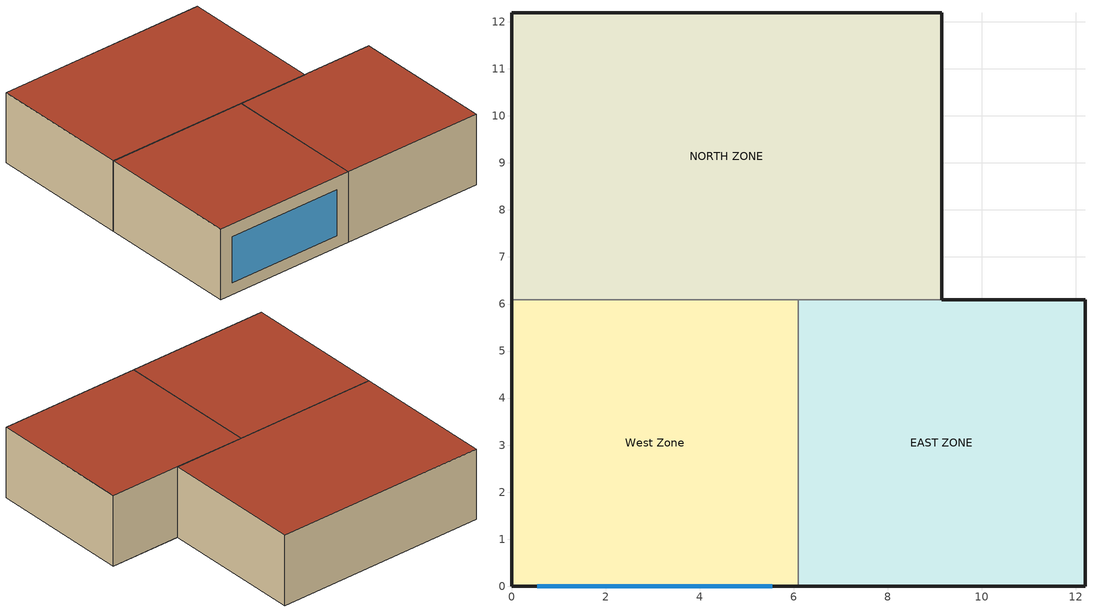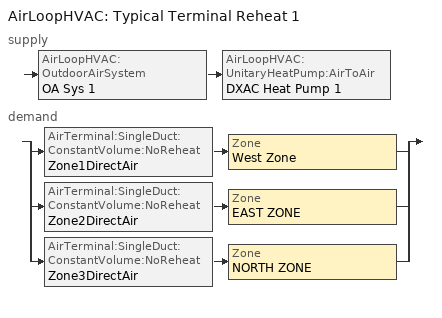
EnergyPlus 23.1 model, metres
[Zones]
West Zone
 floor adiabatic (FLOOR SLAB 8 IN): 0,0 0,6.1 6.1,6.1 6.1,0 z0
 wall outside (EXTWALL80): 0,6.1 0,0 6.1,0 z0:3.05
 wall to NORTH ZONE (PARTITION06): 6.1,6.1 0,6.1 z0:3.05
 wall to EAST ZONE (PARTITION06): 6.1,0 6.1,6.1 z0:3.05
 window (WIN-CON-LIGHT): 0.55,0 5.55,0 z0.5:2.5
 roof outside (ROOF34): 0,6.1 0,0 6.1,0 6.1,6.1 z3.05
EAST ZONE
 floor adiabatic (FLOOR SLAB 8 IN): 6.1,0 6.1,6.1 12.19,6.1 12.19,0 z0
 wall outside (EXTWALL80): 6.1,0 12.19,0 12.19,6.1 9.14,6.1 z0:3.05
 wall to NORTH ZONE (PARTITION06): 9.14,6.1 6.1,6.1 z0:3.05
 roof outside (ROOF34): 6.1,6.1 6.1,0 12.19,0 12.19,6.1 z3.05
NORTH ZONE
 floor adiabatic (FLOOR SLAB 8 IN): 0,6.1 0,12.19 9.14,12.19 9.14,6.1 z0
 wall outside (EXTWALL80): 9.14,6.1 9.14,12.19 0,12.19 0,6.1 z0:3.05
 roof outside (ROOF34): 0,12.19 0,6.1 9.14,6.1 9.14,12.19 z3.05
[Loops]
AirLoopHVAC 'Typical Terminal Reheat 1'
 supply: AirLoopHVAC:OutdoorAirSystem 'OA Sys 1' > AirLoopHVAC:UnitaryHeatPump:AirToAir 'DXAC Heat Pump 1'
 demand: split
  | AirTerminal:SingleDuct:ConstantVolume:NoReheat 'Zone1DirectAir' > Zone 'West Zone'
  | AirTerminal:SingleDuct:ConstantVolume:NoReheat 'Zone2DirectAir' > Zone 'EAST ZONE'
  | AirTerminal:SingleDuct:ConstantVolume:NoReheat 'Zone3DirectAir' > Zone 'NORTH ZONE'
[Building]
NONE: Loads convergence tolerance value=0.04; Maximum number of warmup days=25; Minimum number of warmup days=6; North axis=0; Solar distribution=FullInteriorAndExterior; Temperature convergence tolerance value=0.4; Terrain=Suburbs
[Site:GroundTemperature:BuildingSurface]
20.03, 20.03, 20.13, 20.3, 20.43, 20.52, 20.62, 20.77, 20.78, 20.55, 20.44, 20.2
[Site:Location]
Chicago Ohare Intl Ap IL USA WMO=725300: Elevation=205; Latitude=41.99; Longitude=-87.91; Time zone=-6
[SizingPeriod:DesignDay] Barometric pressure=98886; Day of month=21; Daylight saving time indicator=No; Humidity condition type=WetBulb; Rain indicator=No; Snow indicator=No; Solar model indicator=ASHRAEClearSky
Name | Daily dry bulb temperature range | Day type | Maximum dry bulb temperature | Month | Sky clearness | Wetbulb or dewpoint at maximum dry bulb | Wind direction | Wind speed
Chicago Ohare Intl Ap Ann Clg 1% Condns DB=>MWB | 10.5 | SummerDesignDay | 31.6 | 7 | 1 | 23 | 230 | 5.2
Chicago Ohare Intl Ap Ann Htg 99% Condns DB | 0 | WinterDesignDay | -16.6 | 1 | 0 | -16.6 | 270 | 4.9
[Construction]
EXTWALL80: A1 - 1 IN STUCCO, C4 - 4 IN COMMON BRICK, E1 - 3 / 4 IN PLASTER OR GYP BOARD
FLOOR SLAB 8 IN: C10 - 8 IN HW CONCRETE
PARTITION06: E1 - 3 / 4 IN PLASTER OR GYP BOARD, C6 - 8 IN CLAY TILE, E1 - 3 / 4 IN PLASTER OR GYP BOARD
ROOF34: E2 - 1 / 2 IN SLAG OR STONE, E3 - 3 / 8 IN FELT AND MEMBRANE, B5 - 1 IN DENSE INSULATION, C12 - 2 IN HW CONCRETE
WIN-CON-LIGHT: WIN-LAY-GLASS-LIGHT
[Material] Thermal absorptance=0.9
Name | Conductivity | Density | Roughness | Solar absorptance | Specific heat | Thickness | Visible absorptance
A1 - 1 IN STUCCO | 0.691831 | 1858.142 | Smooth | 0.92 | 836.8 | 0.0253898 | 0.92
B5 - 1 IN DENSE INSULATION | 0.0432394 | 91.30524 | VeryRough | 0.5 | 836.8 | 0.0253898 | 0.5
C4 - 4 IN COMMON BRICK | 0.726422 | 1922.216 | Rough | 0.76 | 836.8 | 0.101498 | 0.76
C6 - 8 IN CLAY TILE | 0.570761 | 1121.292 | Smooth | 0.82 | 836.8 | 0.203302 | 0.82
C10 - 8 IN HW CONCRETE | 1.729577 | 2242.585 | MediumRough | 0.65 | 836.8 | 0.203302 | 0.65
C12 - 2 IN HW CONCRETE | 1.729577 | 2242.585 | MediumRough | 0.65 | 836.8 | 0.0509016 | 0.65
E1 - 3 / 4 IN PLASTER OR GYP BOARD | 0.726422 | 1601.846 | Smooth | 0.92 | 836.8 | 0.01905 | 0.92
E2 - 1 / 2 IN SLAG OR STONE | 1.435549 | 881.0155 | Rough | 0.55 | 1673.6 | 0.0127102 | 0.55
E3 - 3 / 8 IN FELT AND MEMBRANE | 0.190253 | 1121.292 | Rough | 0.75 | 1673.6 | 0.00954024 | 0.75
[WindowMaterial:Glazing]
WIN-LAY-GLASS-LIGHT: Back side infrared hemispherical emissivity=0.84; Back side solar reflectance at normal incidence=0.031; Back side visible reflectance at normal incidence=0.05; Conductivity=0.9; Front side infrared hemispherical emissivity=0.84; Front side solar reflectance at normal incidence=0.031; Front side visible reflectance at normal incidence=0.05; Infrared transmittance at normal incidence=0; Optical data type=SpectralAverage; Solar transmittance at normal incidence=0.9; Thickness=0.003; Visible transmittance at normal incidence=0.9
[AirLoopHVAC]
Typical Terminal Reheat 1: Design supply air flow rate=1.7
[AirLoopHVAC:UnitaryHeatPump:AirToAir]
DXAC Heat Pump 1: Availability schedule=FanAndCoilAvailSched; Controlling zone or thermostat location=East Zone; Cooling coil=ASIHP1; Cooling supply air flow rate=1.7; Fan placement=BlowThrough; Heating coil=ASIHP1; Heating supply air flow rate=1.7; Maximum outdoor dry bulb temperature for supplemental heater operation=21; Maximum supply air temperature from supplemental heater=50; No load supply air flow rate=0; Supplemental heating coil=Heat Pump DX Supp Heating Coil 1; Supply air fan=Supply Fan 1; Supply air fan operating mode schedule=CyclingFanSchedule
[AirTerminal:SingleDuct:ConstantVolume:NoReheat] Availability schedule=FanAndCoilAvailSched
Name | Maximum air flow rate
Zone1DirectAir; Zone3DirectAir | 0.612
Zone2DirectAir | 0.476
[AvailabilityManager:Scheduled]
Name | Schedule
Heat Pump 1 Avail | FanAndCoilAvailSched
Outdoor Air 1 Avail | OutdoorAirAvailSched
[Coil:Cooling:DX:VariableSpeed] Condenser type=AirCooled; Crankcase heater capacity=200; Energy part load fraction curve=HPACCOOLPLFFPLR; Gross rated total cooling capacity at selected nominal speed level=32000; Initial moisture evaporation rate divided by steady state ac latent capacity=0; Maximum outdoor dry bulb temperature for crankcase heater operation=10; Nominal speed level=10; Nominal time for condensate to begin leaving the coil=0; Number of speeds=10; Rated air flow rate at selected nominal speed level=1.7; Speed 1 energy input ratio function of air flow fraction curve=HPACCOOLEIRFFF; Speed 1 energy input ratio function of temperature curve=HPACCOOLEIRFT; Speed 1 reference unit gross rated cooling cop=4; Speed 1 reference unit gross rated sensible heat ratio=0.75; Speed 1 reference unit gross rated total cooling capacity=1524.1; Speed 1 reference unit rated air flow rate=0.135907; Speed 1 reference unit rated condenser air flow rate=0.26; Speed 1 total cooling capacity function of air flow fraction curve=HPACCoolCapFFF; Speed 1 total cooling capacity function of temperature curve=HPACCoolCapFT; Speed 2 energy input ratio function of air flow fraction curve=HPACCOOLEIRFFF; Speed 2 energy input ratio function of temperature curve=HPACCOOLEIRFT; Speed 2 reference unit gross rated cooling cop=4; Speed 2 reference unit gross rated sensible heat ratio=0.75; Speed 2 reference unit gross rated total cooling capacity=1877.9; Speed 2 reference unit rated air flow rate=0.151008; Speed 2 reference unit rated condenser air flow rate=0.3; Speed 2 total cooling capacity function of air flow fraction curve=HPACCoolCapFFF; Speed 2 total cooling capacity function of temperature curve=HPACCoolCapFT; Speed 3 energy input ratio function of air flow fraction curve=HPACCOOLEIRFFF; Speed 3 energy input ratio function of temperature curve=HPACCOOLEIRFT; Speed 3 reference unit gross rated cooling cop=4; Speed 3 reference unit gross rated sensible heat ratio=0.75; Speed 3 reference unit gross rated total cooling capacity=2226.6; Speed 3 reference unit rated air flow rate=0.166109; Speed 3 reference unit rated condenser air flow rate=0.33; Speed 3 total cooling capacity function of air flow fraction curve=HPACCoolCapFFF; Speed 3 total cooling capacity function of temperature curve=HPACCoolCapFT; Speed 4 energy input ratio function of air flow fraction curve=HPACCOOLEIRFFF; Speed 4 energy input ratio function of temperature curve=HPACCOOLEIRFT; Speed 4 reference unit gross rated cooling cop=4; Speed 4 reference unit gross rated sensible heat ratio=0.75; Speed 4 reference unit gross rated total cooling capacity=2911.3; Speed 4 reference unit rated air flow rate=0.19631; Speed 4 reference unit rated condenser air flow rate=0.38; Speed 4 total cooling capacity function of air flow fraction curve=HPACCoolCapFFF; Speed 4 total cooling capacity function of temperature curve=HPACCoolCapFT; Speed 5 energy input ratio function of air flow fraction curve=HPACCOOLEIRFFF; Speed 5 energy input ratio function of temperature curve=HPACCOOLEIRFT; Speed 5 reference unit gross rated cooling cop=4; Speed 5 reference unit gross rated sensible heat ratio=0.75; Speed 5 reference unit gross rated total cooling capacity=3581.7; Speed 5 reference unit rated air flow rate=0.226512; Speed 5 reference unit rated condenser air flow rate=0.44; Speed 5 total cooling capacity function of air flow fraction curve=HPACCoolCapFFF; Speed 5 total cooling capacity function of temperature curve=HPACCoolCapFT; Speed 6 energy input ratio function of air flow fraction curve=HPACCOOLEIRFFF; Speed 6 energy input ratio function of temperature curve=HPACCOOLEIRFT; Speed 6 reference unit condenser air flow rate=0.5; Speed 6 reference unit gross rated cooling cop=4; Speed 6 reference unit gross rated sensible heat ratio=0.75; Speed 6 reference unit gross rated total cooling capacity=4239.5; Speed 6 reference unit rated air flow rate=0.256714; Speed 6 total cooling capacity function of air flow fraction curve=HPACCoolCapFFF; Speed 6 total cooling capacity function of temperature curve=HPACCoolCapFT; Speed 7 energy input ratio function of air flow fraction curve=HPACCOOLEIRFFF; Speed 7 energy input ratio function of temperature curve=HPACCOOLEIRFT; Speed 7 reference unit condenser flow rate=0.57; Speed 7 reference unit gross rated cooling cop=4; Speed 7 reference unit gross rated sensible heat ratio=0.75; Speed 7 reference unit gross rated total cooling capacity=4885.7; Speed 7 reference unit rated air flow rate=0.286915; Speed 7 total cooling capacity function of air flow fraction curve=HPACCoolCapFFF; Speed 7 total cooling capacity function of temperature curve=HPACCoolCapFT; Speed 8 energy input ratio function of air flow fraction curve=HPACCOOLEIRFFF; Speed 8 energy input ratio function of temperature curve=HPACCOOLEIRFT; Speed 8 reference unit condenser air flow rate=0.63; Speed 8 reference unit gross rated cooling cop=4; Speed 8 reference unit gross rated sensible heat ratio=0.75; Speed 8 reference unit gross rated total cooling capacity=5520.7; Speed 8 reference unit rated air flow rate=0.317117; Speed 8 total cooling capacity function of air flow fraction curve=HPACCoolCapFFF; Speed 8 total cooling capacity function of temperature curve=HPACCoolCapFT; Speed 9 energy input ratio function of air flow fraction curve=HPACCOOLEIRFFF; Speed 9 energy input ratio function of temperature curve=HPACCOOLEIRFT; Speed 9 reference unit condenser air flow rate=0.69; Speed 9 reference unit gross rated cooling cop=4; Speed 9 reference unit gross rated sensible heat ratio=0.75; Speed 9 reference unit gross rated total cooling capacity=6144.8; Speed 9 reference unit rated air flow rate=0.347318; Speed 9 total cooling capacity function of air flow fraction curve=HPACCoolCapFFF; Speed 9 total cooling capacity function of temperature curve=HPACCoolCapFT; Speed 10 energy input ratio function of air flow fraction curve=HPACCOOLEIRFFF; Speed 10 energy input ratio function of temperature curve=HPACCOOLEIRFT; Speed 10 reference unit condenser air flow rate=0.74; Speed 10 reference unit gross rated cooling cop=4; Speed 10 reference unit gross rated sensible heat ratio=0.75; Speed 10 reference unit gross rated total cooling capacity=6758; Speed 10 reference unit rated air flow rate=0.37752; Speed 10 total cooling capacity function of air flow fraction curve=HPACCoolCapFFF; Speed 10 total cooling capacity function of temperature curve=HPACCoolCapFT
Heat Pump ACDXCoil 1; SCDWHCoolCoil1
[Coil:Heating:DX:VariableSpeed] Crankcase heater capacity=200; Defrost control=Timed; Defrost strategy=Resistive; Defrost time period fraction=0.166667; Energy part load fraction curve=HPACCOOLPLFFPLR; Maximum outdoor dry bulb temperature for crankcase heater operation=10; Maximum outdoor dry bulb temperature for defrost operation=5; Minimum outdoor dry bulb temperature for compressor operation=-5; Nominal speed level=10; Number of speeds=10; Rated air flow rate at selected nominal speed level=1.7; Rated heating capacity at selected nominal speed level=35000; Resistive defrost heater capacity=20000; Speed 1 energy input ratio function of air flow fraction curve=HPACHeatEIRFFF; Speed 1 energy input ratio function of temperature curve=HPACHeatEIRFT; Speed 1 heating capacity function of temperature curve=HPACHeatCapFT; Speed 1 reference unit gross rated heating capacity=1838.7; Speed 1 reference unit gross rated heating cop=5; Speed 1 reference unit rated air flow rate=0.166109; Speed 1 total heating capacity function of air flow fraction curve=HPACHeatCapFFF; Speed 2 energy input ratio function of air flow fraction curve=HPACHeatEIRFFF; Speed 2 energy input ratio function of temperature curve=HPACHeatEIRFT; Speed 2 heating capacity function of temperature curve=HPACHeatCapFT; Speed 2 reference unit gross rated heating capacity=2295.5; Speed 2 reference unit gross rated heating cop=5; Speed 2 reference unit rated air flow rate=0.179322; Speed 2 total heating capacity function of air flow fraction curve=HPACHeatCapFFF; Speed 3 energy input ratio function of air flow fraction curve=HPACHeatEIRFFF; Speed 3 energy input ratio function of temperature curve=HPACHeatEIRFT; Speed 3 heating capacity function of temperature curve=HPACHeatCapFT; Speed 3 reference unit gross rated heating capacity=2751.3; Speed 3 reference unit gross rated heating cop=5; Speed 3 reference unit rated air flow rate=0.192535; Speed 3 total heating capacity function of air flow fraction curve=HPACHeatCapFFF; Speed 4 energy input ratio function of air flow fraction curve=HPACHeatEIRFFF; Speed 4 energy input ratio function of temperature curve=HPACHeatEIRFT; Speed 4 heating capacity function of air flow fraction curve=HPACHeatCapFFF; Speed 4 heating capacity function of temperature curve=HPACHeatCapFT; Speed 4 reference unit gross rated heating capacity=3659.6; Speed 4 reference unit gross rated heating cop=5; Speed 4 reference unit rated air flow rate=0.218962; Speed 5 energy input ratio function of air flow fraction curve=HPACHeatEIRFFF; Speed 5 energy input ratio function of temperature curve=HPACHeatEIRFT; Speed 5 heating capacity function of air flow fraction curve=HPACHeatCapFFF; Speed 5 heating capacity function of temperature curve=HPACHeatCapFT; Speed 5 reference unit gross rated heating capacity=4563.7; Speed 5 reference unit gross rated heating cop=5; Speed 5 reference unit rated air flow rate=0.245388; Speed 6 energy input ratio function of air flow fraction curve=HPACHeatEIRFFF; Speed 6 energy input ratio function of temperature curve=HPACHeatEIRFT; Speed 6 heating capacity function of air flow fraction curve=HPACHeatCapFFF; Speed 6 heating capacity function of temperature curve=HPACHeatCapFT; Speed 6 reference unit gross rated heating capacity=5463.3; Speed 6 reference unit gross rated heating cop=5; Speed 6 reference unit rated air flow rate=0.271814; Speed 7 energy input ratio function of air flow fraction curve=HPACHeatEIRFFF; Speed 7 energy input ratio function of temperature curve=HPACHeatEIRFT; Speed 7 heating capacity function of air flow fraction curve=HPACHeatCapFFF; Speed 7 heating capacity function of temperature curve=HPACHeatCapFT; Speed 7 reference unit gross rated heating capacity=6358.4; Speed 7 reference unit gross rated heating cop=5; Speed 7 reference unit rated air flow rate=0.298241; Speed 8 energy input ratio function of air flow fraction curve=HPACHeatEIRFFF; Speed 8 energy input ratio function of temperature curve=HPACHeatEIRFT; Speed 8 heating capacity function of air flow fraction curve=HPACHeatCapFFF; Speed 8 heating capacity function of temperature curve=HPACHeatCapFT; Speed 8 reference unit gross rated heating capacity=7248.5; Speed 8 reference unit gross rated heating cop=5; Speed 8 reference unit rated air flow rate=0.324667; Speed 9 energy input ratio function of air flow fraction curve=HPACHeatEIRFFF; Speed 9 energy input ratio function of temperature curve=HPACHeatEIRFT; Speed 9 heating capacity function of air flow fraction curve=HPACHeatCapFFF; Speed 9 heating capacity function of temperature curve=HPACHeatCapFT; Speed 9 reference unit gross rated heating capacity=8133.6; Speed 9 reference unit gross rated heating cop=5; Speed 9 reference unit rated air flow rate=0.351094; Speed 10 energy input ratio function of air flow fraction curve=HPACHeatEIRFFF; Speed 10 energy input ratio function of temperature curve=HPACHeatEIRFT; Speed 10 heating capacity function of air flow fraction curve=HPACHeatCapFFF; Speed 10 heating capacity function of temperature curve=HPACHeatCapFT; Speed 10 reference unit gross rated heating capacity=9013.2; Speed 10 reference unit gross rated heating cop=5; Speed 10 reference unit rated air flow rate=0.37752
Heat Pump DX Heating Coil 1; SHDWHHeatCoil1
[Coil:Heating:Fuel]
Heat Pump DX Supp Heating Coil 1: Availability schedule=FanAndCoilAvailSched; Burner efficiency=0.8; Fuel type=NaturalGas; Nominal capacity=45000
[Coil:WaterHeating:AirToWaterHeatPump:VariableSpeed] Condenser pump heat included in rated heating capacity and rated cop=No; Condenser pump power included in rated cop=No; Crankcase heater capacity=100; Evaporator air temperature type for curve objects=WetBulbTemperature; Evaporator fan power included in rated cop=No; Fraction of condenser pump heat to water=0.1; Maximum ambient temperature for crankcase heater operation=5; Nominal speed level=10; Number of speeds=10; Part load fraction correlation curve=HPWHPLFFPLR; Rated condenser inlet water temperature=55.72; Rated evaporator inlet air dry bulb temperature=29.44; Rated evaporator inlet air wet bulb temperature=22.22; Rated sensible heat ratio at speed 1=0.8; Rated sensible heat ratio at speed 2=0.79; Rated sensible heat ratio at speed 3=0.78; Rated sensible heat ratio at speed 4=0.77; Rated sensible heat ratio at speed 5=0.76; Rated sensible heat ratio at speed 6=0.75; Rated sensible heat ratio at speed 7=0.74; Rated sensible heat ratio at speed 8=0.73; Rated sensible heat ratio at speed 9=0.72; Rated sensible heat ratio at speed 10=0.7; Rated water heating capacity at speed 1=400; Rated water heating capacity at speed 2=800; Rated water heating capacity at speed 3=1200; Rated water heating capacity at speed 4=1600; Rated water heating capacity at speed 5=2000; Rated water heating capacity at speed 6=2400; Rated water heating capacity at speed 7=2800; Rated water heating capacity at speed 8=3200; Rated water heating capacity at speed 9=3600; Rated water heating capacity at speed 10=4000; Rated water heating cop at speed 1=5; Rated water heating cop at speed 2=4.8; Rated water heating cop at speed 3=4.4; Rated water heating cop at speed 4=4; Rated water heating cop at speed 5=3.8; Rated water heating cop at speed 6=3.4; Rated water heating cop at speed 7=3; Rated water heating cop at speed 8=2.6; Rated water heating cop at speed 9=2.3; Rated water heating cop at speed 10=2; Speed 1 cop function of air flow fraction curve=ConstantCubic; Speed 1 cop function of temperature curve=HPWHHeatingCOPFTemp; Speed 1 cop function of water flow fraction curve=ConstantCubic; Speed 1 reference unit rated air flow rate=0.02014; Speed 1 reference unit rated water flow rate=1.8e-05; Speed 1 reference unit water pump input power at rated conditions=10; Speed 1 total wh capacity function of air flow fraction curve=ConstantCubic; Speed 1 total wh capacity function of temperature curve=HPWHHeatingCapFTemp; Speed 1 total wh capacity function of water flow fraction curve=ConstantCubic; Speed 2 cop function of air flow fraction curve=ConstantCubic; Speed 2 cop function of temperature curve=HPWHHeatingCOPFTemp; Speed 2 cop function of water flow fraction curve=ConstantCubic; Speed 2 reference unit rated air flow rate=0.04028; Speed 2 reference unit rated water flow rate=3.6e-05; Speed 2 reference unit water pump input power at rated conditions=10; Speed 2 total wh capacity function of air flow fraction curve=ConstantCubic; Speed 2 total wh capacity function of temperature curve=HPWHHeatingCapFTemp; Speed 2 total wh capacity function of water flow fraction curve=ConstantCubic; Speed 3 cop function of air flow fraction curve=ConstantCubic; Speed 3 cop function of temperature curve=HPWHHeatingCOPFTemp; Speed 3 cop function of water flow fraction curve=ConstantCubic; Speed 3 reference unit rated air flow rate=0.06042; Speed 3 reference unit rated water flow rate=5.4e-05; Speed 3 reference unit water pump input power at rated conditions=10; Speed 3 total wh capacity function of air flow fraction curve=ConstantCubic; Speed 3 total wh capacity function of temperature curve=HPWHHeatingCapFTemp; Speed 3 total wh capacity function of water flow fraction curve=ConstantCubic; Speed 4 cop function of air flow fraction curve=ConstantCubic; Speed 4 cop function of temperature curve=HPWHHeatingCOPFTemp; Speed 4 cop function of water flow fraction curve=ConstantCubic; Speed 4 reference unit rated air flow rate=0.08056; Speed 4 reference unit rated water flow rate=7.2e-05; Speed 4 reference unit water pump input power at rated conditions=10; Speed 4 total wh capacity function of air flow fraction curve=ConstantCubic; Speed 4 total wh capacity function of temperature curve=HPWHHeatingCapFTemp; Speed 4 total wh capacity function of water flow fraction curve=ConstantCubic; Speed 5 cop function of air flow fraction curve=ConstantCubic; Speed 5 cop function of temperature curve=HPWHHeatingCOPFTemp; Speed 5 cop function of water flow fraction curve=ConstantCubic; Speed 5 reference unit rated air flow rate=0.1007; Speed 5 reference unit rated water flow rate=9e-05; Speed 5 reference unit water pump input power at rated conditions=10; Speed 5 total wh capacity function of air flow fraction curve=ConstantCubic; Speed 5 total wh capacity function of temperature curve=HPWHHeatingCapFTemp; Speed 5 total wh capacity function of water flow fraction curve=ConstantCubic; Speed 6 cop function of air flow fraction curve=ConstantCubic; Speed 6 cop function of temperature curve=HPWHHeatingCOPFTemp; Speed 6 cop function of water flow fraction curve=ConstantCubic; Speed 6 reference unit rated air flow rate=0.12084; Speed 6 reference unit rated water flow rate=0.000108; Speed 6 reference unit water pump input power at rated conditions=10; Speed 6 total wh capacity function of air flow fraction curve=ConstantCubic; Speed 6 total wh capacity function of temperature curve=HPWHHeatingCapFTemp; Speed 6 total wh capacity function of water flow fraction curve=ConstantCubic; Speed 7 cop function of air flow fraction curve=ConstantCubic; Speed 7 cop function of temperature curve=HPWHHeatingCOPFTemp; Speed 7 cop function of water flow fraction curve=ConstantCubic; Speed 7 reference unit rated air flow rate=0.14098; Speed 7 reference unit rated water flow rate=0.000126; Speed 7 reference unit water pump input power at rated conditions=10; Speed 7 total wh capacity function of air flow fraction curve=ConstantCubic; Speed 7 total wh capacity function of temperature curve=HPWHHeatingCapFTemp; Speed 7 total wh capacity function of water flow fraction curve=ConstantCubic; Speed 8 cop function of air flow fraction curve=ConstantCubic; Speed 8 cop function of temperature curve=HPWHHeatingCOPFTemp; Speed 8 cop function of water flow fraction curve=ConstantCubic; Speed 8 reference unit rated air flow rate=0.16112; Speed 8 reference unit rated water flow rate=0.000144; Speed 8 reference unit water pump input power at rated conditions=10; Speed 8 total wh capacity function of air flow fraction curve=ConstantCubic; Speed 8 total wh capacity function of temperature curve=HPWHHeatingCapFTemp; Speed 8 total wh capacity function of water flow fraction curve=ConstantCubic; Speed 9 cop function of air flow fraction curve=ConstantCubic; Speed 9 cop function of temperature curve=HPWHHeatingCOPFTemp; Speed 9 cop function of water flow fraction curve=ConstantCubic; Speed 9 reference unit rated air flow rate=0.18126; Speed 9 reference unit rated water flow rate=0.000162; Speed 9 reference unit water pump input power at rated conditions=10; Speed 9 total wh capacity function of air flow fraction curve=ConstantCubic; Speed 9 total wh capacity function of temperature curve=HPWHHeatingCapFTemp; Speed 9 total wh capacity function of water flow fraction curve=ConstantCubic; Speed 10 cop function of air flow fraction curve=ConstantCubic; Speed 10 cop function of temperature curve=HPWHHeatingCOPFTemp; Speed 10 cop function of water flow fraction curve=ConstantCubic; Speed 10 reference unit rated air flow rate=0.2014; Speed 10 reference unit rated water flow rate=0.000179; Speed 10 reference unit water pump input power at rated conditions=10; Speed 10 total wh capacity function of air flow fraction curve=ConstantCubic; Speed 10 total wh capacity function of temperature curve=HPWHHeatingCapFTemp; Speed 10 total wh capacity function of water flow fraction curve=ConstantCubic
Name | Rated condenser water flow rate | Rated evaporator air flow rate | Rated water heating capacity
HPWHOutdoorDXCoilVS | 0.00016 | 0.2685 | 4000
SCDWHWHCoil1; SCWHCoil1 | Autocalculate | Autocalculate | 4000
SHDWHWHCoil1 | 0.00016 | 0.2685 | 400
[CoilSystem:IntegratedHeatPump:AirSource]
ASIHP1: Ambient temperature above which wh has higher priority=16; Ambient temperature limit for scwh mode=28; Dedicated water heating coil=HPWHOutdoorDXCoilVS; Flag to indicate load control in scwh mode=0; Indoor temperature above which wh has higher priority=20; Indoor temperature limit for scwh mode=23; Maximum running time before allowing electric resistance heat use during shdwh mode=600; Maximum water flow volume before switching from scdwh to scwh mode=3; Minimum speed level for scdwh mode=1; Minimum speed level for scwh mode=1; Minimum speed level for shdwh mode=1; Scdwh cooling coil=SCDWHCoolCoil1; Scdwh water heating coil=SCDWHWHCoil1; Scwh coil=SCWHCoil1; Shdwh heating coil=SHDWHHeatCoil1; Shdwh water heating coil=SHDWHWHCoil1; Space cooling coil=Heat Pump ACDXCoil 1; Space heating coil=Heat Pump DX Heating Coil 1
[Controller:OutdoorAir]
OA Controller 1: Economizer control action type=ModulateFlow; Economizer control type=NoEconomizer; Lockout type=NoLockout; Maximum outdoor air flow rate=1.7; Minimum limit type=FixedMinimum; Minimum outdoor air flow rate=0.51; Minimum outdoor air schedule=OAFractionSched
[ElectricEquipment] Design level calculation method=EquipmentLevel; Fraction latent=0; Fraction lost=0; Fraction radiant=0.3; Schedule=INTERMITTENT
Name | Design level | Zone or zonelist or space or spacelist
EAST ZONE ElecEq 1 | 1464.375 | EAST ZONE
NORTH ZONE ElecEq 1 | 2928.751 | NORTH ZONE
West Zone ElecEq 1 | 2928.751 | West Zone
[Fan:OnOff] Fan total efficiency=0.7; Motor efficiency=0.9; Motor in airstream fraction=1
Name | Availability schedule | Maximum flow rate | Pressure rise
HPWHOutdoorFan | PlantHPWHSch | 0.2685 | 100
Supply Fan 1 | FanAndCoilAvailSched | 1.7 | 300
[Lights] Design level calculation method=LightingLevel; End use subcategory=GeneralLights; Fraction radiant=0.2; Fraction replaceable=0; Fraction visible=0.2; Return air fraction=0; Schedule=OFFICE LIGHTING
Name | Lighting level | Zone or zonelist or space or spacelist
EAST ZONE Lights 1 | 1464.375 | EAST ZONE
NORTH ZONE Lights 1 | 878.6252 | NORTH ZONE
[People] Activity level schedule=Activity Sch; Air velocity schedule=Air Velo Sch; Carbon dioxide generation rate=3.82e-08; Clothing insulation calculation method=ClothingInsulationSchedule; Clothing insulation schedule=Clothing Sch; Fraction radiant=0.3; Mean radiant temperature calculation type=ZoneAveraged; Number of people calculation method=People; Number of people schedule=OFFICE OCCUPANCY; Thermal comfort model 1 type=Fanger; Work efficiency schedule=Work Eff Sch
Name | Number of people | Zone or zonelist or space or spacelist
EastPeople | 3 | EAST ZONE
NorthPeople | 4 | NORTH ZONE
WestPeople | 3 | West Zone
[ThermostatSetpoint:SingleCooling]
Cooling Setpoint with SB: Setpoint temperature schedule=Cooling Setpoints
[ThermostatSetpoint:SingleHeating]
Heating Setpoint with SB: Setpoint temperature schedule=Heating Setpoints
[WaterHeater:HeatPump:PumpedCondenser]
OutdoorHeatPumpWaterHeater: Availability schedule=PlantHPWHSch; Compressor location=Outdoors; Compressor setpoint temperature schedule=HPWHTempSch; Condenser water flow rate=0.00016; Dead band temperature difference=2; Dx coil=ASIHP1; Evaporator air flow rate=0.2685; Fan=HPWHOutdoorFan; Fan placement=BlowThrough; Inlet air configuration=OutdoorAirOnly; Minimum inlet air temperature for compressor operation=-5; Tank=HPWHOutdoorTank
[WaterHeater:Mixed]
HPWHOutdoorTank: Ambient temperature indicator=Outdoors; Deadband temperature difference=2; Heater control type=Cycle; Heater fuel type=Electricity; Heater maximum capacity=5000; Heater minimum capacity=0; Heater thermal efficiency=0.95; Maximum temperature limit=82.2222; Off cycle loss coefficient to ambient temperature=2; Off cycle loss fraction to zone=1; Off cycle parasitic fuel consumption rate=10; Off cycle parasitic fuel type=Electricity; Off cycle parasitic heat fraction to tank=0; On cycle loss coefficient to ambient temperature=2; On cycle loss fraction to zone=1; On cycle parasitic fuel consumption rate=30; On cycle parasitic fuel type=Electricity; On cycle parasitic heat fraction to tank=0; Peak use flow rate=0.000379; Setpoint temperature schedule=Hot Water Setpoint Temp Schedule; Source side effectiveness=0.95; Tank volume=0.3785; Use flow rate fraction schedule=Hot Water Demand Schedule
[Zone] Ceiling height=Autocalculate; Multiplier=1; Type=1; Volume=Autocalculate
EAST ZONE; NORTH ZONE; West Zone
[ZoneControl:Thermostat]
Zone 2 Thermostat: Zone or zonelist=EAST ZONE; Control 1=Heating Setpoint with SB; Control 2=Cooling Setpoint with SB; Control type schedule=Zone Control Type Sched
[Zone equipment]
West Zone: Zone1DirectAir
EAST ZONE: Zone2DirectAir
NORTH ZONE: Zone3DirectAir
[Curve:Biquadratic] Input unit type for x=Temperature; Input unit type for y=Temperature; Output unit type=Dimensionless
Name | Maximum value of x | Maximum value of y | Minimum value of x | Minimum value of y | Coefficient1 constant | Coefficient2 x | Coefficient3 x 2 | Coefficient4 y | Coefficient5 y 2 | Coefficient6 x y | Maximum curve output | Minimum curve output
HPACCOOLEIRFT | 23.88889 | 46.11111 | 12.77778 | 18 | 0.297145 | 0.0430933 | -0.000748766 | 0.00597727 | 0.000482112 | -0.000956448
HPACCoolCapFT | 23.88889 | 46.11111 | 12.77778 | 18 | 0.766956 | 0.0107756 | -4.14703e-05 | 0.00134961 | -0.000261144 | 0.000457488
HPACHeatCapFT | 23.33 | 17.22 | 17.78 | -28.89 | 0.852968 | -0.000484717 | -1.0693e-06 | 0.0185542 | 8.72425e-05 | -1.66868e-05 | 1.1896 | 0.3799
HPACHeatEIRFT | 23.33 | 17.22 | 17.78 | -28.89 | 0.707708 | 0.0148163 | 0.000262259 | -0.011324 | 0.000293928 | -0.000360528 | 2.0277 | 0.8266
HPWHHeatingCOPFTemp | 40 | 90 | 0 | 20 | 1.19713 | 0.077849 | -1.6e-06 | -0.02675 | 0.000296 | -0.00112
HPWHHeatingCapFTemp | 40 | 90 | 0 | 20 | 0.369827 | 0.043341 | -0.00023 | 0.000466 | 2.6e-05 | -0.00027
[Curve:Cubic] Coefficient3 x 2=0; Coefficient4 x 3=0
Name | Maximum value of x | Minimum value of x | Coefficient1 constant | Coefficient2 x
ConstantCubic | 100 | -100 | 1 | 0
HPACHeatCapFFF | 1.5 | 0.5 | 0.84 | 0.16
[Curve:Quadratic]
Name | Maximum value of x | Minimum value of x | Coefficient1 constant | Coefficient2 x | Coefficient3 x 2
HPACCOOLEIRFFF | 1.5 | 0.5 | 1.156 | -0.1816 | 0.0256
HPACCOOLPLFFPLR | 1 | 0 | 0.85 | 0.15 | 0
HPACCoolCapFFF | 1.5 | 0.5 | 0.8 | 0.2 | 0
HPACHeatEIRFFF | 1 | 0 | 1.3824 | -0.4336 | 0.0512
HPWHPLFFPLR | 1 | 0 | 0.75 | 0.25 | 0
[Schedule:Compact]
Activity Sch: Through: 12/31, For: AllDays, Until: 24:00, 131.8
Air Velo Sch: Through: 12/31, For: AllDays, Until: 24:00, 0.137
Clothing Sch; PlantHPWHSch: Through: 12/31, For: AllDays, Until: 24:00, 1
Cooling Setpoints: Through: 12/31, For: AllDays, Until:  7:00, 30, Until: 17:00, 24, Until: 24:00, 30
CyclingFanSchedule; Work Eff Sch: Through: 12/31, For: AllDays, Until: 24:00, 0
FanAndCoilAvailSched: Through: 3/31, For: AllDays, Until: 24:00, 1, Through: 9/30, For: WeekDays, Until: 7:00, 0, Until: 17:00, 1, Until: 24:00, 0, For: SummerDesignDay WinterDesignDay, Until: 24:00, 1, For: AllOtherDays, Until: 24:00, 0, Through: 12/31, For: AllDays, Until: 24:00, 1
HPWHTempSch: Through: 12/31, For: AllDays, Until: 24:00, 60
Heating Setpoints: Through: 12/31, For: AllDays, Until:  7:00, 15, Until: 17:00, 20, Until: 24:00, 15
Hot Water Demand Schedule: THROUGH: 12/31, FOR: AllDays, UNTIL: 5:00, 0, UNTIL: 7:00, 0.003, UNTIL: 13:00, 0, UNTIL: 13:10, 0.001, UNTIL: 18:00, 0, UNTIL: 18:30, 0.003, UNTIL: 24:00, 0
Hot Water Setpoint Temp Schedule: Through: 12/31, For: AllDays, Until: 24:00, 50
INTERMITTENT: Through: 12/31, For: WeekDays SummerDesignDay, Until: 8:00, 0, Until: 18:00, 1, Until: 24:00, 0, For: AllOtherDays, Until: 24:00, 0
OAFractionSched: Through: 12/31, For: AllDays, Until: 7:00, 0, Until: 17:00, 1, Until: 24:00, 0
OFFICE LIGHTING: Through: 12/31, For: WeekDays SummerDesignDay, Until: 6:00, 0.05, Until: 7:00, 0.2, Until: 17:00, 1, Until: 18:00, 0.5, Until: 24:00, 0.05, For: AllOtherDays, Until: 24:00, 0.05
OFFICE OCCUPANCY: Through: 12/31, For: WeekDays SummerDesignDay, Until: 6:00, 0, Until: 7:00, 0.1, Until: 8:00, 0.5, Until: 12:00, 1, Until: 13:00, 0.5, Until: 16:00, 1, Until: 17:00, 0.5, Until: 18:00, 0.1, Until: 24:00, 0, For: AllOtherDays, Until: 24:00, 0
OutdoorAirAvailSched: Through: 3/31, For: AllDays, Until: 24:00, 1, Through: 9/30, For: WeekDays, Until: 7:00, 0, Until: 17:00, 1, Until: 24:00, 0, For: SummerDesignDay WinterDesignDay, Until: 24:00, 0, For: AllOtherDays, Until: 24:00, 0, Through: 12/31, For: AllDays, Until: 24:00, 1
Zone Control Type Sched: Through: 3/31, For: AllDays, Until: 24:00, 1, Through: 9/30, For: AllDays, Until: 24:00, 2, Through: 12/31, For: AllDays, Until: 24:00, 1
